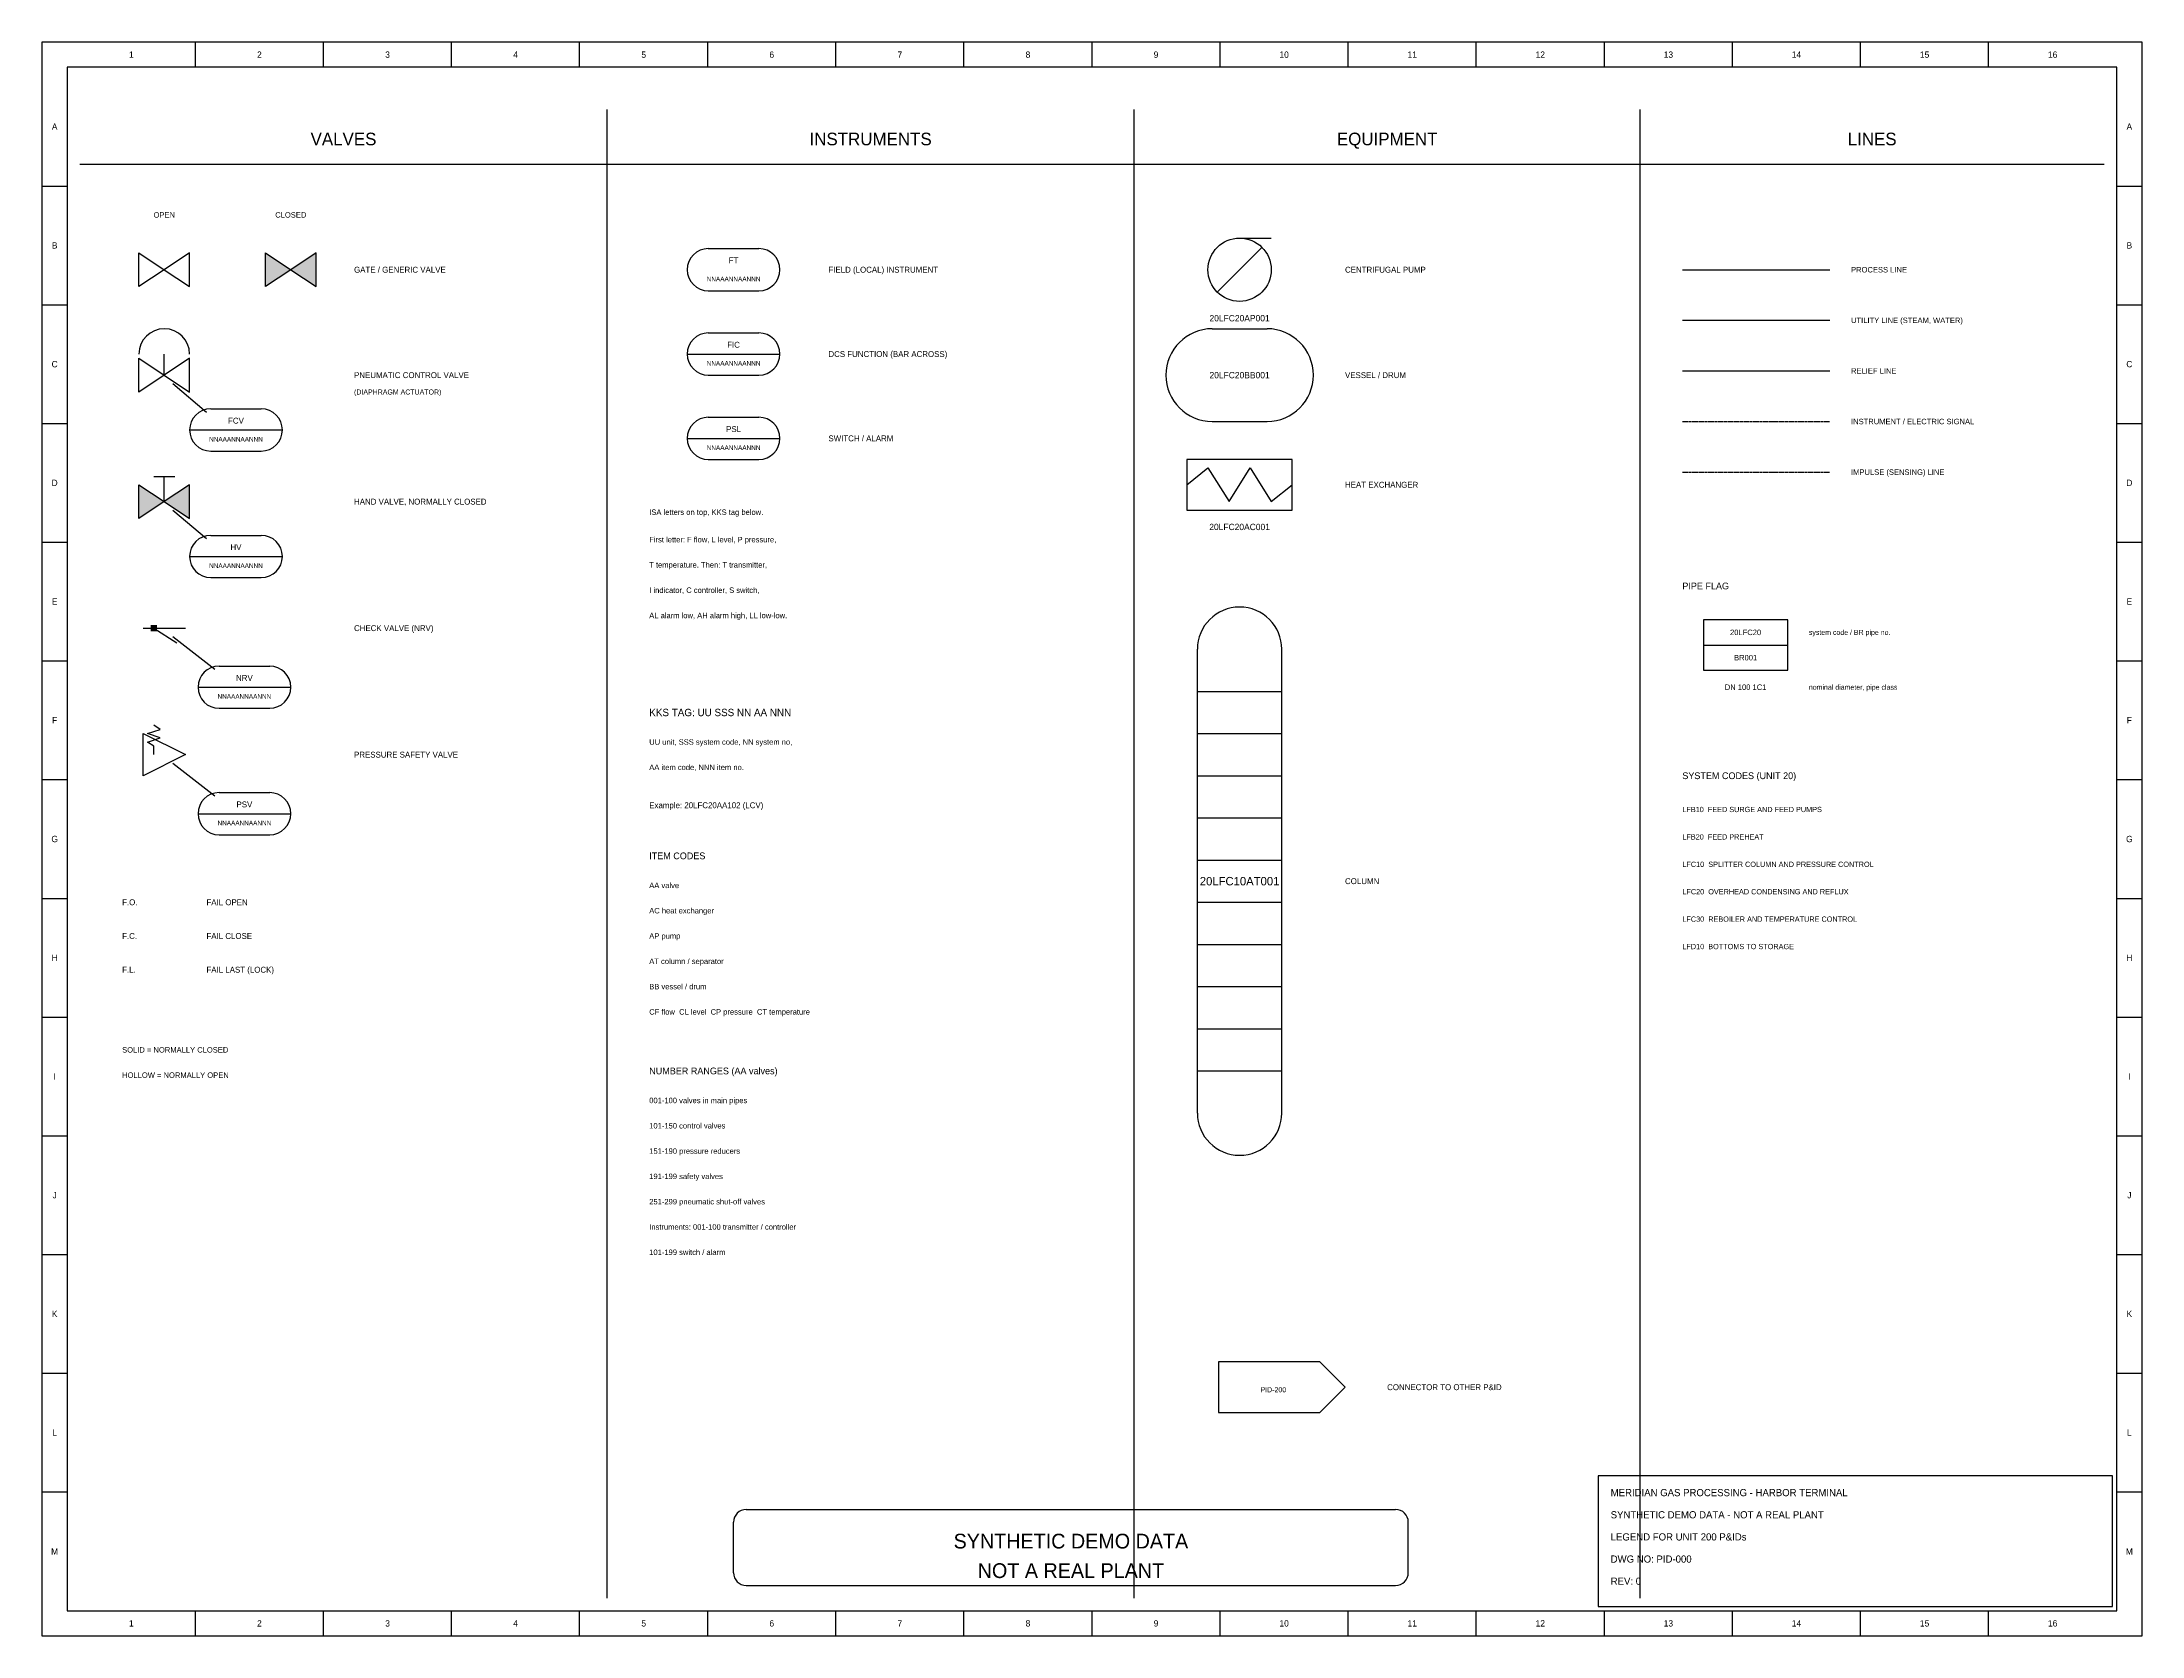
# Model space of a CAD drawing. Header units: metres. Extents: x 2 to 998, y 2 to 758.
import ezdxf
from ezdxf.enums import TextEntityAlignment as Align

# ---------------------------------------------------------------- set-up
doc = ezdxf.new("R2010")
doc.units = ezdxf.units.M
doc.linetypes.add('DASHED', pattern=[1.524, 1.27, -0.254])
for name, color, linetype in [('ANNOT', 7, 'Continuous'), ('FRAME', 7, 'Continuous'), ('IMPULSE', 7, 'DASHED'), ('PROCESS', 7, 'Continuous'), ('RELIEF', 7, 'Continuous'), ('SIGNAL', 7, 'DASHED'), ('SYMBOLS', 7, 'Continuous'), ('TITLE', 7, 'Continuous'), ('UTILITY', 7, 'Continuous')]:
    doc.layers.add(name, color=color, linetype=linetype)

# ---------------------------------------------------------------- blocks, each defined once
blk = doc.blocks.new('CTRLVALVE')
at = {"layer": 'SYMBOLS'}
for p, q in [((0, 0), (0, 10)), ((4, -4), (20, -17.5)), ((22, -16), (46, -16)), ((12, -26), (56, -26)), ((22, -36), (46, -36))]:
    blk.add_line(p, q, dxfattribs=at)
for points in [[(-12, 8), (0, 0), (-12, -8)], [(12, 8), (0, 0), (12, -8)]]:
    blk.add_lwpolyline(points, close=True, dxfattribs=at)
for centre, radius, start, end in [((0, 10), 12, 0, 180), ((22, -26), 10, 90, 270), ((46, -26), 10, 270, 90)]:
    blk.add_arc(centre, radius, start, end, dxfattribs=at)
at = {"layer": 'SYMBOLS', "flags": 1}
blk.add_attdef('DESC', text='', height=3, dxfattribs=at).set_placement((0, 0), align=Align.MIDDLE_CENTER)
at = {"layer": 'SYMBOLS'}
for tag, height, p in [('TAG', 2.2, (34, -30.4)), ('ISA', 2.8, (34, -21.6))]:
    blk.add_attdef(tag, text='', height=height, dxfattribs=at).set_placement(p, align=Align.MIDDLE_CENTER)
blk = doc.blocks.new('MANVALVE')
at = {"layer": 'SYMBOLS'}
for points in [[(-12, 8), (0, 0), (-12, -8)], [(12, 8), (0, 0), (12, -8)]]:
    blk.add_hatch(color=7, dxfattribs=at).paths.add_polyline_path(points)
for p, q in [((-5, 12), (5, 12)), ((0, 0), (0, 12)), ((4, -4), (20, -17.5)), ((22, -16), (46, -16)), ((12, -26), (56, -26)), ((22, -36), (46, -36))]:
    blk.add_line(p, q, dxfattribs=at)
for points in [[(-12, 8), (0, 0), (-12, -8)], [(12, 8), (0, 0), (12, -8)]]:
    blk.add_lwpolyline(points, close=True, dxfattribs=at)
for centre, start, end in [((22, -26), 90, 270), ((46, -26), 270, 90)]:
    blk.add_arc(centre, 10, start, end, dxfattribs=at)
at = {"layer": 'SYMBOLS', "flags": 1}
blk.add_attdef('DESC', text='', height=3, dxfattribs=at).set_placement((0, 0), align=Align.MIDDLE_CENTER)
at = {"layer": 'SYMBOLS'}
for tag, height, p in [('TAG', 2.2, (34, -30.4)), ('ISA', 2.8, (34, -21.6))]:
    blk.add_attdef(tag, text='', height=height, dxfattribs=at).set_placement(p, align=Align.MIDDLE_CENTER)
blk = doc.blocks.new('CHECKVALVE')
at = {"layer": 'SYMBOLS'}
blk.add_hatch(color=7, dxfattribs=at).paths.add_polyline_path([(-6.5, 1.5), (-3.5, 1.5), (-3.5, -1.5), (-6.5, -1.5)])
for p, q in [((-10, 0), (10, 0)), ((-5, 0), (6, -7)), ((4, -4), (24, -19.5)), ((26, -18), (50, -18)), ((16, -28), (60, -28)), ((26, -38), (50, -38))]:
    blk.add_line(p, q, dxfattribs=at)
for centre, start, end in [((26, -28), 90, 270), ((50, -28), 270, 90)]:
    blk.add_arc(centre, 10, start, end, dxfattribs=at)
at = {"layer": 'SYMBOLS', "flags": 1}
blk.add_attdef('DESC', text='', height=3, dxfattribs=at).set_placement((0, 0), align=Align.MIDDLE_CENTER)
at = {"layer": 'SYMBOLS'}
for tag, height, p in [('ISA', 2.8, (38, -23.6)), ('TAG', 2.2, (38, -32.4))]:
    blk.add_attdef(tag, text='', height=height, dxfattribs=at).set_placement(p, align=Align.MIDDLE_CENTER)
blk = doc.blocks.new('RELIEFVALVE')
at = {"layer": 'SYMBOLS'}
for p, q in [((-5, 0), (-5, 4)), ((4, -4), (24, -19.5)), ((26, -18), (50, -18)), ((16, -28), (60, -28)), ((26, -38), (50, -38))]:
    blk.add_line(p, q, dxfattribs=at)
blk.add_lwpolyline([(-10, -10), (-10, 10), (10, 0)], close=True, dxfattribs=at)
blk.add_lwpolyline([(-5, 4), (-8, 6), (-2, 8), (-8, 10), (-2, 12), (-5, 14)], dxfattribs=at)
for centre, start, end in [((26, -28), 90, 270), ((50, -28), 270, 90)]:
    blk.add_arc(centre, 10, start, end, dxfattribs=at)
at = {"layer": 'SYMBOLS', "flags": 1}
blk.add_attdef('DESC', text='', height=3, dxfattribs=at).set_placement((0, 0), align=Align.MIDDLE_CENTER)
at = {"layer": 'SYMBOLS'}
for tag, height, p in [('ISA', 2.8, (38, -23.6)), ('TAG', 2.2, (38, -32.4))]:
    blk.add_attdef(tag, text='', height=height, dxfattribs=at).set_placement(p, align=Align.MIDDLE_CENTER)
blk = doc.blocks.new('INSTR_XMTR')
at = {"layer": 'SYMBOLS'}
for p, q in [((-12, 10), (12, 10)), ((-12, -10), (12, -10))]:
    blk.add_line(p, q, dxfattribs=at)
for centre, start, end in [((-12, 0), 90, 270), ((12, 0), 270, 90)]:
    blk.add_arc(centre, 10, start, end, dxfattribs=at)
at = {"layer": 'SYMBOLS', "flags": 1}
blk.add_attdef('DESC', text='', height=3, dxfattribs=at).set_placement((0, 0), align=Align.MIDDLE_CENTER)
at = {"layer": 'SYMBOLS'}
for tag, height, p in [('ISA', 2.8, (0, 4.4)), ('TAG', 2.2, (0, -4.4))]:
    blk.add_attdef(tag, text='', height=height, dxfattribs=at).set_placement(p, align=Align.MIDDLE_CENTER)
blk = doc.blocks.new('INSTR_CTRL')
at = {"layer": 'SYMBOLS'}
for p, q in [((-12, 10), (12, 10)), ((-22, 0), (22, 0)), ((-12, -10), (12, -10))]:
    blk.add_line(p, q, dxfattribs=at)
for centre, start, end in [((-12, 0), 90, 270), ((12, 0), 270, 90)]:
    blk.add_arc(centre, 10, start, end, dxfattribs=at)
at = {"layer": 'SYMBOLS', "flags": 1}
blk.add_attdef('DESC', text='', height=3, dxfattribs=at).set_placement((0, 0), align=Align.MIDDLE_CENTER)
at = {"layer": 'SYMBOLS'}
for tag, height, p in [('ISA', 2.8, (0, 4.4)), ('TAG', 2.2, (0, -4.4))]:
    blk.add_attdef(tag, text='', height=height, dxfattribs=at).set_placement(p, align=Align.MIDDLE_CENTER)
blk = doc.blocks.new('INSTR_SWITCH')
at = {"layer": 'SYMBOLS'}
for p, q in [((-12, 10), (12, 10)), ((-22, 0), (22, 0)), ((-12, -10), (12, -10))]:
    blk.add_line(p, q, dxfattribs=at)
for centre, start, end in [((-12, 0), 90, 270), ((12, 0), 270, 90)]:
    blk.add_arc(centre, 10, start, end, dxfattribs=at)
at = {"layer": 'SYMBOLS', "flags": 1}
blk.add_attdef('DESC', text='', height=3, dxfattribs=at).set_placement((0, 0), align=Align.MIDDLE_CENTER)
at = {"layer": 'SYMBOLS'}
for tag, height, p in [('ISA', 2.8, (0, 4.4)), ('TAG', 2.2, (0, -4.4))]:
    blk.add_attdef(tag, text='', height=height, dxfattribs=at).set_placement(p, align=Align.MIDDLE_CENTER)
blk = doc.blocks.new('PUMP')
at = {"layer": 'SYMBOLS'}
for p, q in [((-10.6, -10.6), (10.6, 10.6)), ((0, 15), (15, 15))]:
    blk.add_line(p, q, dxfattribs=at)
blk.add_circle((0, 0), 15, dxfattribs=at)
at = {"layer": 'SYMBOLS', "flags": 1}
blk.add_attdef('DESC', text='', height=3, dxfattribs=at).set_placement((0, 0), align=Align.MIDDLE_CENTER)
at = {"layer": 'SYMBOLS'}
blk.add_attdef('TAG', text='', height=3, dxfattribs=at).set_placement((0, -23), align=Align.MIDDLE_CENTER)
blk = doc.blocks.new('VESSEL')
at = {"layer": 'SYMBOLS'}
for p, q in [((-13, 22), (13, 22)), ((-13, -22), (13, -22))]:
    blk.add_line(p, q, dxfattribs=at)
for centre, start, end in [((-13, 0), 90, 270), ((13, 0), 270, 90)]:
    blk.add_arc(centre, 22, start, end, dxfattribs=at)
at = {"layer": 'SYMBOLS', "flags": 1}
blk.add_attdef('DESC', text='', height=3, dxfattribs=at).set_placement((0, 0), align=Align.MIDDLE_CENTER)
at = {"layer": 'SYMBOLS'}
blk.add_attdef('TAG', text='', height=3, dxfattribs=at).set_placement((0, 0), align=Align.MIDDLE_CENTER)
blk = doc.blocks.new('HEATEX')
at = {"layer": 'SYMBOLS'}
blk.add_lwpolyline([(-25, -12), (25, -12), (25, 12), (-25, 12)], close=True, dxfattribs=at)
blk.add_lwpolyline([(-25, 0), (-15, 8), (-5, -8), (5, 8), (15, -8), (25, 0)], dxfattribs=at)
at = {"layer": 'SYMBOLS', "flags": 1}
blk.add_attdef('DESC', text='', height=3, dxfattribs=at).set_placement((0, 0), align=Align.MIDDLE_CENTER)
at = {"layer": 'SYMBOLS'}
blk.add_attdef('TAG', text='', height=3, dxfattribs=at).set_placement((0, -20), align=Align.MIDDLE_CENTER)
blk = doc.blocks.new('COLUMN')
at = {"layer": 'SYMBOLS'}
for p, q in [((-20, -110), (-20, 110)), ((20, -110), (20, 110))]:
    blk.add_line(p, q, dxfattribs=at)
at = {"layer": 'SYMBOLS', "color": 8}
for p, q in [((-20, 90), (20, 90)), ((-20, 70), (20, 70)), ((-20, 50), (20, 50)), ((-20, 30), (20, 30)), ((-20, 10), (20, 10)), ((-20, -10), (20, -10)), ((-20, -30), (20, -30)), ((-20, -50), (20, -50)), ((-20, -70), (20, -70)), ((-20, -90), (20, -90))]:
    blk.add_line(p, q, dxfattribs=at)
at = {"layer": 'SYMBOLS'}
for centre, start, end in [((0, 110), 0, 180), ((0, -110), 180, 360)]:
    blk.add_arc(centre, 20, start, end, dxfattribs=at)
blk.add_attdef('TAG', text='', height=4, dxfattribs=at).set_placement((0, 0), align=Align.MIDDLE_CENTER)
at = {"layer": 'SYMBOLS', "flags": 1}
blk.add_attdef('DESC', text='', height=3, dxfattribs=at).set_placement((0, 0), align=Align.MIDDLE_CENTER)
blk = doc.blocks.new('OFFPAGE')
at = {"layer": 'SYMBOLS'}
blk.add_lwpolyline([(-30, -12), (18, -12), (30, 0), (18, 12), (-30, 12)], close=True, dxfattribs=at)
blk.add_attdef('TAG', text='', height=2.4, dxfattribs=at).set_placement((-4, -1.2), align=Align.MIDDLE_CENTER)
at = {"layer": 'SYMBOLS', "flags": 1}
blk.add_attdef('DESC', text='', height=3, dxfattribs=at).set_placement((0, 0), align=Align.MIDDLE_CENTER)

msp = doc.modelspace()

# ---------------------------------------------------------------- hatches: boundary and pattern name
at = {"layer": 'SYMBOLS'}
for points in [[(108, 658), (120, 650), (108, 642)], [(132, 658), (120, 650), (132, 642)]]:
    msp.add_hatch(color=7, dxfattribs=at).paths.add_polyline_path(points)

# ---------------------------------------------------------------- linework, layer by layer
at = {"layer": 'ANNOT'}
msp.add_line((790, 472), (830, 472), dxfattribs=at)
msp.add_lwpolyline([(790, 460), (830, 460), (830, 484), (790, 484)], close=True, dxfattribs=at)
at = {"layer": 'FRAME'}
for p, q in [((74.75, 746), (74.75, 758)), ((135.5, 746), (135.5, 758)), ((196.25, 746), (196.25, 758)), ((257, 746), (257, 758)), ((317.75, 746), (317.75, 758)), ((378.5, 746), (378.5, 758)), ((439.25, 746), (439.25, 758)), ((500, 746), (500, 758)), ((560.75, 746), (560.75, 758)), ((621.5, 746), (621.5, 758)), ((682.25, 746), (682.25, 758)), ((743, 746), (743, 758)), ((803.75, 746), (803.75, 758)), ((864.5, 746), (864.5, 758)), ((925.25, 746), (925.25, 758)), ((270, 20), (270, 726)), ((520, 20), (520, 726)), ((760, 20), (760, 726)), ((20, 700), (270, 700)), ((270, 700), (520, 700)), ((520, 700), (760, 700)), ((760, 700), (980, 700)), ((2, 689.69), (14, 689.69)), ((986, 689.69), (998, 689.69)), ((2, 633.38), (14, 633.38)), ((986, 633.38), (998, 633.38)), ((2, 577.08), (14, 577.08)), ((986, 577.08), (998, 577.08)), ((2, 520.77), (14, 520.77)), ((986, 520.77), (998, 520.77)), ((2, 464.46), (14, 464.46)), ((986, 464.46), (998, 464.46)), ((2, 408.15), (14, 408.15)), ((986, 408.15), (998, 408.15)), ((2, 351.85), (14, 351.85)), ((986, 351.85), (998, 351.85)), ((2, 295.54), (14, 295.54)), ((986, 295.54), (998, 295.54)), ((2, 239.23), (14, 239.23)), ((986, 239.23), (998, 239.23)), ((2, 182.92), (14, 182.92)), ((986, 182.92), (998, 182.92)), ((2, 126.62), (14, 126.62)), ((986, 126.62), (998, 126.62)), ((2, 70.31), (14, 70.31)), ((986, 70.31), (998, 70.31)), ((336, 62), (644, 62)), ((330, 32), (330, 56)), ((650, 32), (650, 56)), ((336, 26), (644, 26)), ((74.75, 2), (74.75, 14)), ((135.5, 2), (135.5, 14)), ((196.25, 2), (196.25, 14)), ((257, 2), (257, 14)), ((317.75, 2), (317.75, 14)), ((378.5, 2), (378.5, 14)), ((439.25, 2), (439.25, 14)), ((500, 2), (500, 14)), ((560.75, 2), (560.75, 14)), ((621.5, 2), (621.5, 14)), ((682.25, 2), (682.25, 14)), ((743, 2), (743, 14)), ((803.75, 2), (803.75, 14)), ((864.5, 2), (864.5, 14)), ((925.25, 2), (925.25, 14))]:
    msp.add_line(p, q, dxfattribs=at)
for points in [[(2, 2), (998, 2), (998, 758), (2, 758)], [(14, 14), (986, 14), (986, 746), (14, 746)]]:
    msp.add_lwpolyline(points, close=True, dxfattribs=at)
for centre, start, end in [((336, 56), 90, 180), ((644, 56), 0, 90), ((336, 32), 180, 270), ((644, 32), 270, 360)]:
    msp.add_arc(centre, 6, start, end, dxfattribs=at)
at = {"layer": 'IMPULSE'}
msp.add_line((780, 554), (850, 554), dxfattribs=at)
at = {"layer": 'PROCESS'}
msp.add_line((780, 650), (850, 650), dxfattribs=at)
at = {"layer": 'RELIEF'}
msp.add_line((780, 602), (850, 602), dxfattribs=at)
at = {"layer": 'SIGNAL'}
msp.add_line((780, 578), (850, 578), dxfattribs=at)
at = {"layer": 'SYMBOLS'}
for points in [[(48, 658), (60, 650), (48, 642)], [(72, 658), (60, 650), (72, 642)], [(108, 658), (120, 650), (108, 642)], [(132, 658), (120, 650), (132, 642)]]:
    msp.add_lwpolyline(points, close=True, dxfattribs=at)
at = {"layer": 'TITLE'}
msp.add_lwpolyline([(740, 16), (984, 16), (984, 78), (740, 78)], close=True, dxfattribs=at)
at = {"layer": 'UTILITY'}
msp.add_line((780, 626), (850, 626), dxfattribs=at)

# ---------------------------------------------------------------- block references
at = {"layer": 'SYMBOLS'}
for name, p, values in [('INSTR_XMTR', (330, 650), {'ISA': 'FT', 'TAG': 'NNAAANNAANNN'}), ('PUMP', (570, 650), {'TAG': '20LFC20AP001'}), ('CTRLVALVE', (60, 600), {'ISA': 'FCV', 'TAG': 'NNAAANNAANNN'}), ('INSTR_CTRL', (330, 610), {'ISA': 'FIC', 'TAG': 'NNAAANNAANNN'}), ('VESSEL', (570, 600), {'TAG': '20LFC20BB001'}), ('INSTR_SWITCH', (330, 570), {'ISA': 'PSL', 'TAG': 'NNAAANNAANNN'}), ('HEATEX', (570, 548), {'TAG': '20LFC20AC001'}), ('MANVALVE', (60, 540), {'ISA': 'HV', 'TAG': 'NNAAANNAANNN'}), ('COLUMN', (570, 360), {'TAG': '20LFC10AT001'}), ('CHECKVALVE', (60, 480), {'ISA': 'NRV', 'TAG': 'NNAAANNAANNN'}), ('RELIEFVALVE', (60, 420), {'ISA': 'PSV', 'TAG': 'NNAAANNAANNN'}), ('OFFPAGE', (590, 120), {'TAG': 'PID-200'})]:
    msp.add_blockref(name, p, dxfattribs=at).add_auto_attribs(values)

# ---------------------------------------------------------------- texts
at = {"layer": 'ANNOT'}
for s, height, p in [('VALVES', 6, (145, 712)), ('INSTRUMENTS', 6, (395, 712)), ('EQUIPMENT', 6, (640, 712)), ('LINES', 6, (870, 712)), ('OPEN', 2.6, (60, 676)), ('CLOSED', 2.6, (120, 676)), ('20LFC20', 2.6, (810, 478)), ('BR001', 2.6, (810, 466)), ('DN 100 1C1', 2.6, (810, 452))]:
    msp.add_text(s, height=height, dxfattribs=at).set_placement(p, align=Align.MIDDLE_CENTER)
for s, height, p in [('GATE / GENERIC VALVE', 2.8, (150, 650)), ('FIELD (LOCAL) INSTRUMENT', 2.8, (375, 650)), ('CENTRIFUGAL PUMP', 2.8, (620, 650)), ('PROCESS LINE', 2.6, (860, 650)), ('UTILITY LINE (STEAM, WATER)', 2.6, (860, 626)), ('DCS FUNCTION (BAR ACROSS)', 2.8, (375, 610)), ('PNEUMATIC CONTROL VALVE', 2.8, (150, 600)), ('VESSEL / DRUM', 2.8, (620, 600)), ('RELIEF LINE', 2.6, (860, 602)), ('(DIAPHRAGM ACTUATOR)', 2.4, (150, 592)), ('INSTRUMENT / ELECTRIC SIGNAL', 2.6, (860, 578)), ('SWITCH / ALARM', 2.8, (375, 570)), ('HEAT EXCHANGER', 2.8, (620, 548)), ('IMPULSE (SENSING) LINE', 2.6, (860, 554)), ('HAND VALVE, NORMALLY CLOSED', 2.8, (150, 540)), ('ISA letters on top, KKS tag below.', 2.6, (290, 535)), ('First letter: F flow, L level, P pressure,', 2.6, (290, 522)), ('T temperature. Then: T transmitter,', 2.6, (290, 510)), ('I indicator, C controller, S switch,', 2.6, (290, 498)), ('PIPE FLAG', 3.2, (780, 500)), ('CHECK VALVE (NRV)', 2.8, (150, 480)), ('AL alarm low, AH alarm high, LL low-low.', 2.6, (290, 486)), ('system code / BR pipe no.', 2.4, (840, 478)), ('nominal diameter, pipe class', 2.4, (840, 452)), ('KKS TAG: UU SSS NN AA NNN', 3.5, (290, 440)), ('PRESSURE SAFETY VALVE', 2.8, (150, 420)), ('UU unit, SSS system code, NN system no,', 2.6, (290, 426)), ('AA item code, NNN item no.', 2.6, (290, 414)), ('SYSTEM CODES (UNIT 20)', 3.2, (780, 410)), ('Example: 20LFC20AA102 (LCV)', 2.8, (290, 396)), ('LFB10  FEED SURGE AND FEED PUMPS', 2.5, (780, 394)), ('LFB20  FEED PREHEAT', 2.5, (780, 381)), ('ITEM CODES', 3.2, (290, 372)), ('LFC10  SPLITTER COLUMN AND PRESSURE CONTROL', 2.5, (780, 368)), ('AA valve', 2.6, (290, 358)), ('COLUMN', 2.8, (620, 360)), ('F.O.', 2.8, (40, 350)), ('FAIL OPEN', 2.8, (80, 350)), ('LFC20  OVERHEAD CONDENSING AND REFLUX', 2.5, (780, 355)), ('AC heat exchanger', 2.6, (290, 346)), ('LFC30  REBOILER AND TEMPERATURE CONTROL', 2.5, (780, 342)), ('F.C.', 2.8, (40, 334)), ('FAIL CLOSE', 2.8, (80, 334)), ('AP pump', 2.6, (290, 334)), ('LFD10  BOTTOMS TO STORAGE', 2.5, (780, 329)), ('F.L.', 2.8, (40, 318)), ('FAIL LAST (LOCK)', 2.8, (80, 318)), ('AT column / separator', 2.6, (290, 322)), ('BB vessel / drum', 2.6, (290, 310)), ('CF flow  CL level  CP pressure  CT temperature', 2.6, (290, 298)), ('SOLID = NORMALLY CLOSED', 2.6, (40, 280)), ('HOLLOW = NORMALLY OPEN', 2.6, (40, 268)), ('NUMBER RANGES (AA valves)', 3.2, (290, 270)), ('001-100 valves in main pipes', 2.6, (290, 256)), ('101-150 control valves', 2.6, (290, 244)), ('151-190 pressure reducers', 2.6, (290, 232)), ('191-199 safety valves', 2.6, (290, 220)), ('251-299 pneumatic shut-off valves', 2.6, (290, 208)), ('Instruments: 001-100 transmitter / controller', 2.6, (290, 196)), ('101-199 switch / alarm', 2.6, (290, 184)), ('CONNECTOR TO OTHER P&ID', 2.8, (640, 120))]:
    msp.add_text(s, height=height, dxfattribs=at).set_placement(p, align=Align.MIDDLE_LEFT)
at = {"layer": 'FRAME'}
for s, height, p in [('1', 3, (44.38, 752)), ('2', 3, (105.12, 752)), ('3', 3, (165.88, 752)), ('4', 3, (226.62, 752)), ('5', 3, (287.38, 752)), ('6', 3, (348.12, 752)), ('7', 3, (408.88, 752)), ('8', 3, (469.62, 752)), ('9', 3, (530.38, 752)), ('10', 3, (591.12, 752)), ('11', 3, (651.88, 752)), ('12', 3, (712.62, 752)), ('13', 3, (773.38, 752)), ('14', 3, (834.12, 752)), ('15', 3, (894.88, 752)), ('16', 3, (955.62, 752)), ('A', 3, (8, 717.85)), ('A', 3, (992, 717.85)), ('B', 3, (8, 661.54)), ('B', 3, (992, 661.54)), ('C', 3, (8, 605.23)), ('C', 3, (992, 605.23)), ('D', 3, (8, 548.92)), ('D', 3, (992, 548.92)), ('E', 3, (8, 492.62)), ('E', 3, (992, 492.62)), ('F', 3, (8, 436.31)), ('F', 3, (992, 436.31)), ('G', 3, (8, 380)), ('G', 3, (992, 380)), ('H', 3, (8, 323.69)), ('H', 3, (992, 323.69)), ('I', 3, (8, 267.38)), ('I', 3, (992, 267.38)), ('J', 3, (8, 211.08)), ('J', 3, (992, 211.08)), ('K', 3, (8, 154.77)), ('K', 3, (992, 154.77)), ('L', 3, (8, 98.46)), ('L', 3, (992, 98.46)), ('SYNTHETIC DEMO DATA', 7, (490, 47)), ('M', 3, (8, 42.15)), ('M', 3, (992, 42.15)), ('NOT A REAL PLANT', 7, (490, 33)), ('1', 3, (44.38, 8)), ('2', 3, (105.12, 8)), ('3', 3, (165.88, 8)), ('4', 3, (226.62, 8)), ('5', 3, (287.38, 8)), ('6', 3, (348.12, 8)), ('7', 3, (408.88, 8)), ('8', 3, (469.62, 8)), ('9', 3, (530.38, 8)), ('10', 3, (591.12, 8)), ('11', 3, (651.88, 8)), ('12', 3, (712.62, 8)), ('13', 3, (773.38, 8)), ('14', 3, (834.12, 8)), ('15', 3, (894.88, 8)), ('16', 3, (955.62, 8))]:
    msp.add_text(s, height=height, dxfattribs=at).set_placement(p, align=Align.MIDDLE_CENTER)
at = {"layer": 'TITLE'}
for s, p in [('MERIDIAN GAS PROCESSING - HARBOR TERMINAL', (746, 70)), ('SYNTHETIC DEMO DATA - NOT A REAL PLANT', (746, 59.5)), ('LEGEND FOR UNIT 200 P&IDs', (746, 49)), ('DWG NO: PID-000', (746, 38.5)), ('REV: 0', (746, 28))]:
    msp.add_text(s, height=3.4, dxfattribs=at).set_placement(p, align=Align.MIDDLE_LEFT)

doc.saveas('drawing.dxf')
